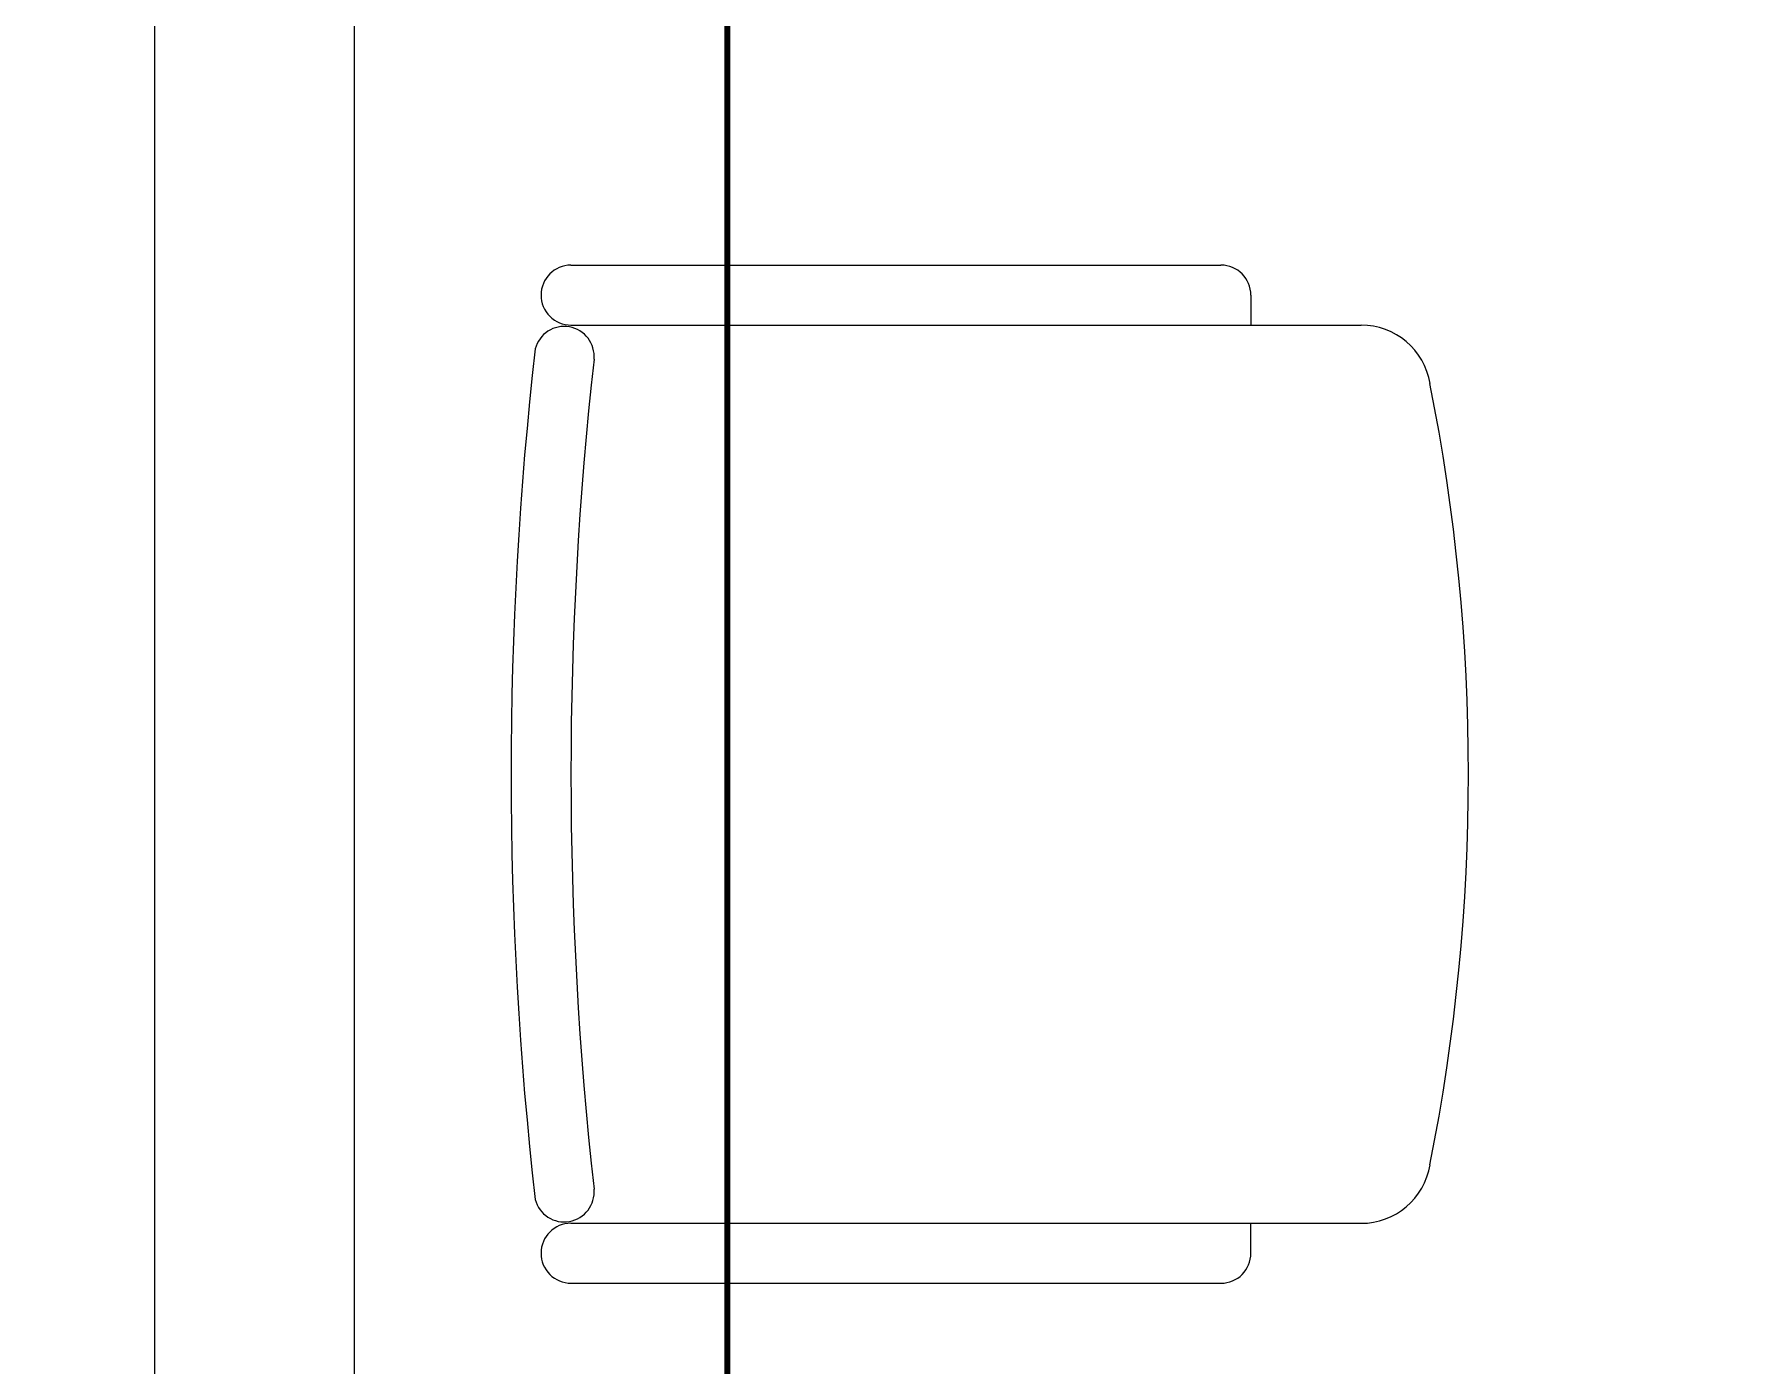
# Model space of a CAD drawing. Header units: metres. Extents: x 75097 to 220695, y -1557923 to -1361206.
# Drawn here: x 124051 to 124913, y -1409367 to -1408700 of the extents above; entities that cross this region are included whole.
import ezdxf

# ---------------------------------------------------------------- set-up
doc = ezdxf.new("R2010")
doc.units = ezdxf.units.M
doc.layers.get('0').update_dxf_attribs({"lineweight": 0})
doc.layers.add('A-100 - Copy$0$Medical Equipment and Furniture', color=8, linetype='Continuous', lineweight=0)
doc.layers.add('A-100 - Copy$0$Walls', color=8, linetype='Continuous', lineweight=0)
doc.layers.add('E-POWR', color=7, linetype='Continuous', lineweight=9, true_color=0x4e7e3e)

# ---------------------------------------------------------------- blocks, each defined once
blk = doc.blocks.new('A-100 - Copy$0$GF21016-P')
at = {"extrusion": (-1.24384e-09, -1.20261e-09, -1)}
for p, q in [((0.01278, 0.01793), (0.01278, 0.41365)), ((0.46278, 0.01793), (0.46278, 0.41365)), ((-0.00222, 0.35848), (0.01278, 0.35848)), ((0.47778, 0.35848), (0.46278, 0.35848)), ((-0.01722, 0.01793), (-0.01722, 0.34348)), ((0.49278, 0.01793), (0.49278, 0.34348)), ((0.47778, 0.00293), (0.47778, 0.00293))]:
    blk.add_line(p, q, dxfattribs=at)
for centre, radius, start, end in [((-0.23778, -0.5362), 1.00364, 78.75684, 101.24316), ((-0.04778, 0.41365), 0.035, 0, 80.65572), ((-0.42778, 0.41365), 0.035, 99.34428, 180), ((0.00222, 0.34348), 0.015, 0, 90), ((-0.47778, 0.34348), 0.015, 90, 180), ((-0.02845, 0.01455), 0.01501, 284.3864, 95.52091), ((-0.23778, 1.89282), 1.8749, 263.6341, 276.3659), ((-0.4471, 0.01455), 0.01501, 84.47909, 255.6136), ((0.00222, 0.01793), 0.015, 270, 0), ((0.00222, 0.01793), 0.015, 180, 270), ((-0.47778, 0.01793), 0.015, 270, 0), ((-0.47778, 0.01793), 0.015, 180, 270), ((-0.23778, 1.87344), 1.8855, 263.51186, 276.48814)]:
    blk.add_arc(centre, radius, start, end, dxfattribs=at)
blk = doc.blocks.new('A-100 - Copy')
at = {"layer": 'A-100 - Copy$0$Walls'}
for p, q in [((124111.65, -1407080.62, 0), (124111.65, -1410227.69, 0)), ((124211.65, -1407230.62, 0), (124211.65, -1409777.69, 0))]:
    blk.add_line(p, q, dxfattribs=at)
at = {"layer": 'A-100 - Copy$0$Medical Equipment and Furniture', "extrusion": (8.17196e-07, -2.67577e-11, -1), "xscale": 999.9999999999978, "yscale": 999.9999999999978, "zscale": 999.9999999999978, "rotation": 89.99997488711676}
blk.add_blockref('A-100 - Copy$0$GF21016-P', (-124302.24, -1409308.42, 0.1), dxfattribs=at)

msp = doc.modelspace()

# ---------------------------------------------------------------- linework, layer by layer
at = {"layer": 'E-POWR', "const_width": 3, "elevation": 0}
msp.add_lwpolyline([(129697.04, -1406896.01), (124400.48, -1406896.01), (124400.48, -1408075.9), (124398.55, -1408463.6), (124398.55, -1409593.06), (126055.76, -1409593.06), (126931.2, -1409593.06), (126931.2, -1411342.99), (122218.37, -1411343.46), (122218.09, -1411066.08), (121128.28, -1411066.14), (121128.28, -1411341.76), (120144.26, -1411342.77), (120144.26, -1409251.91), (118567.55, -1409251.91), (118567.55, -1406687.11), (119454.54, -1406687.11), (119454.54, -1406168.08), (118578.23, -1406168.08)], dxfattribs=at)

# ---------------------------------------------------------------- next in the draw order: block references
msp.add_blockref('A-100 - Copy', (0, 0))

doc.saveas('drawing.dxf')
